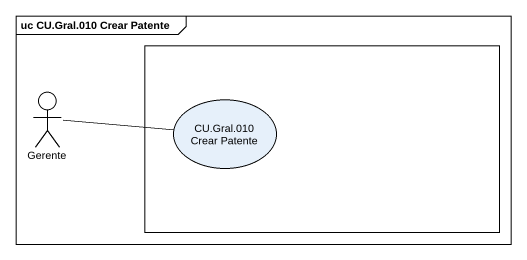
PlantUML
@startuml
mainframe uc CU.Gral.010 Crear Patente
rectangle " " as rectangle1 {
  usecase "CU.Gral.010 Crear Patente" as CU_Gral_010_Crear_Patente
}
actor Gerente
Gerente -right- CU_Gral_010_Crear_Patente
@enduml
